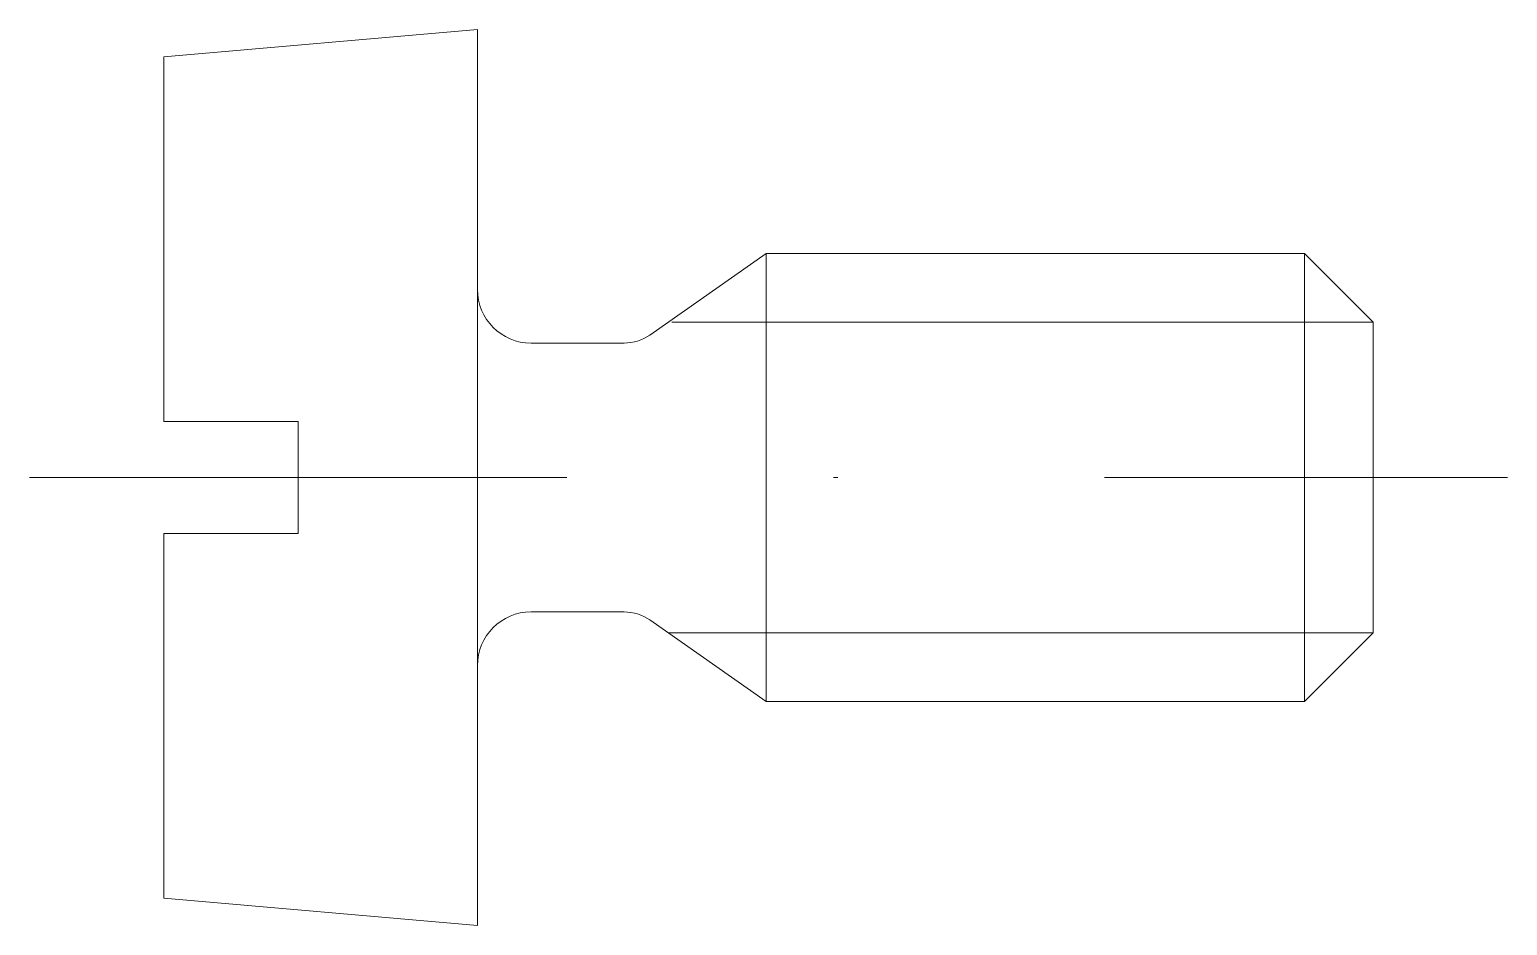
# Model space of a CAD drawing. Header units: millimetres. Extents: x -10 to 23, y -10 to 10.
import ezdxf

# ---------------------------------------------------------------- set-up
doc = ezdxf.new("R2010")
doc.units = ezdxf.units.MM
doc.linetypes.add('DASHDOT', pattern=[24, 12, -5.95, 0.1, -5.95])
doc.layers.get('0').update_dxf_attribs({"color": 18, "lineweight": 18, "true_color": 0x000000})
doc.layers.add('center', color=1, linetype='DASHDOT', lineweight=13)

msp = doc.modelspace()

# ---------------------------------------------------------------- linework, layer by layer
for p, q in [((-7, 9.388), (0, 10)), ((0, 10), (0, -10)), ((-7, 9.388), (-7, 1.25)), ((3.851, 3.181), (6.449, 5)), ((6.449, 5), (18.465, 5)), ((6.449, 5), (6.449, -5)), ((18.465, 5), (20, 3.465)), ((18.465, 5), (18.465, -5)), ((4.341, 3.465), (20, 3.465)), ((20, 3.465), (20, -3.465)), ((1.2, 3), (3.277, 3)), ((-7, 1.25), (-4, 1.25)), ((-4, 1.25), (-4, -1.25)), ((-7, -1.25), (-4, -1.25)), ((-7, -1.25), (-7, -9.388)), ((1.2, -3), (3.277, -3)), ((3.851, -3.181), (6.449, -5)), ((4.257, -3.465), (20, -3.465)), ((18.465, -5), (20, -3.465)), ((18.465, -5), (6.449, -5)), ((-7, -9.388), (0, -10))]:
    msp.add_line(p, q)
for centre, radius, start, end in [((1.2, 4.2), 1.2, 180, 270), ((3.277, 4), 1, 270, 305), ((1.2, -4.2), 1.2, 90, 180), ((3.277, -4), 1, 55, 90)]:
    msp.add_arc(centre, radius, start, end)
at = {"layer": 'center'}
msp.add_line((-10, 0), (23, 0), dxfattribs=at)

doc.saveas('drawing.dxf')
